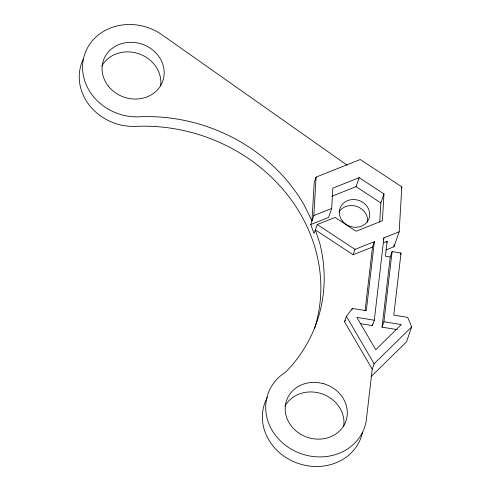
<?xml version="1.0" encoding="UTF-8"?>
<svg xmlns="http://www.w3.org/2000/svg" width="491" height="491" viewBox="0 0 491 491"><rect width="100%" height="100%" fill="white"/><g stroke="black" fill="none" stroke-linecap="round" stroke-linejoin="round"><path stroke-width="0.74" d="M310.705 224.553L328.54 217.452L331.671 208.466L332.861 188.139L359.197 177.65L383.968 193.957L382.403 220.747L356.067 231.23L335.058 217.409L317.223 224.51L314.093 233.489L310.705 224.553L313.835 215.567L316.081 177.098L360.259 159.514L401.81 186.856L399.183 231.789L393.966 246.758L385.858 249.98M379.727 222.073L380.844 202.936L383.968 193.957M393.966 246.758L394.101 244.469M365.065 310.778L372.497 247.053L374.375 241.664L355.005 249.373L353.127 254.761L315.345 229.898L319.727 243.119A166.817 148.638 19.2 0 1 285.854 371.951A51.119 45.546 19.2 0 0 292.489 449.848A51.119 45.546 19.2 0 0 366.722 416.491L372.239 369.177L374.117 363.788L411.691 326.889L407.708 317.389L393.788 315.142L401.03 253.043L392.106 251.601L390.228 256.989L382.041 327.159L397.293 329.627M374.375 241.664L366.323 310.705L352.397 308.452L346.382 316.333L344.504 321.722L372.239 369.177M360.081 323.612L372.43 325.607L372.601 324.097M372.43 325.607L374.302 320.218L383.913 237.865L399.183 231.789M383.318 242.744L387.172 241.21L385.423 256.21L390.228 256.989M382.041 327.159L383.919 321.771L392.106 251.601M316.081 177.098L314.209 182.486L311.957 220.956L304.125 204.962A166.817 148.638 19.2 0 0 139.241 116.797A51.119 45.546 19.2 0 1 83.875 57.06A51.119 45.546 19.2 0 1 160.674 33.867L347.168 165.221M331.867 196.271L356.073 186.635L359.197 177.65M351.93 309.796L352.397 308.452M383.207 239.884L383.913 237.865M401.313 188.28L401.81 186.856M386.693 242.579L387.172 241.21M400.533 254.467L401.03 253.043M411.691 326.889L406.48 341.859L371.086 376.622M344.504 321.722L345.431 320.513M313.835 215.567L331.671 208.466M353.127 254.761L372.497 247.053M374.302 320.218L356.877 317.401L375.762 349.715L401.35 324.588L383.919 321.771M356.073 186.635L380.844 202.936M317.223 224.51L355.005 249.373M346.382 316.333L374.117 363.788M362.487 432.54A51.119 45.546 19.2 0 1 296.877 462.958A51.119 45.546 19.2 0 1 267.386 397.323M314.547 328.436A166.817 148.638 19.2 0 0 135.909 126.377A51.119 45.546 19.2 0 1 83.267 59.184M101.827 66.058A31.424 27.999 19.2 0 1 138.658 53.703A31.424 27.999 19.2 0 1 160.6 85.882M284.958 406.131A31.424 27.999 19.2 0 1 322.164 393.899A31.424 27.999 19.2 0 1 343.62 426.648M339.011 212.026A15.362 13.687 19.2 0 1 357.123 206.558A15.362 13.687 19.2 0 1 367.458 222.331M323.256 383.618L317.892 382.581A31.424 27.999 19.2 0 0 287.781 420.228A31.424 27.999 19.2 0 0 340.153 430.398A31.424 27.999 19.2 0 0 323.256 383.618M108.29 86.072A31.424 27.999 19.2 0 0 161.711 83.63A31.424 27.999 19.2 0 0 129.348 42.324A31.424 27.999 19.2 0 0 108.29 86.072M342.368 220.95A15.362 13.687 19.2 0 0 368.483 219.753A15.362 13.687 19.2 0 0 352.661 199.561A15.362 13.687 19.2 0 0 342.368 220.95"/></g></svg>
